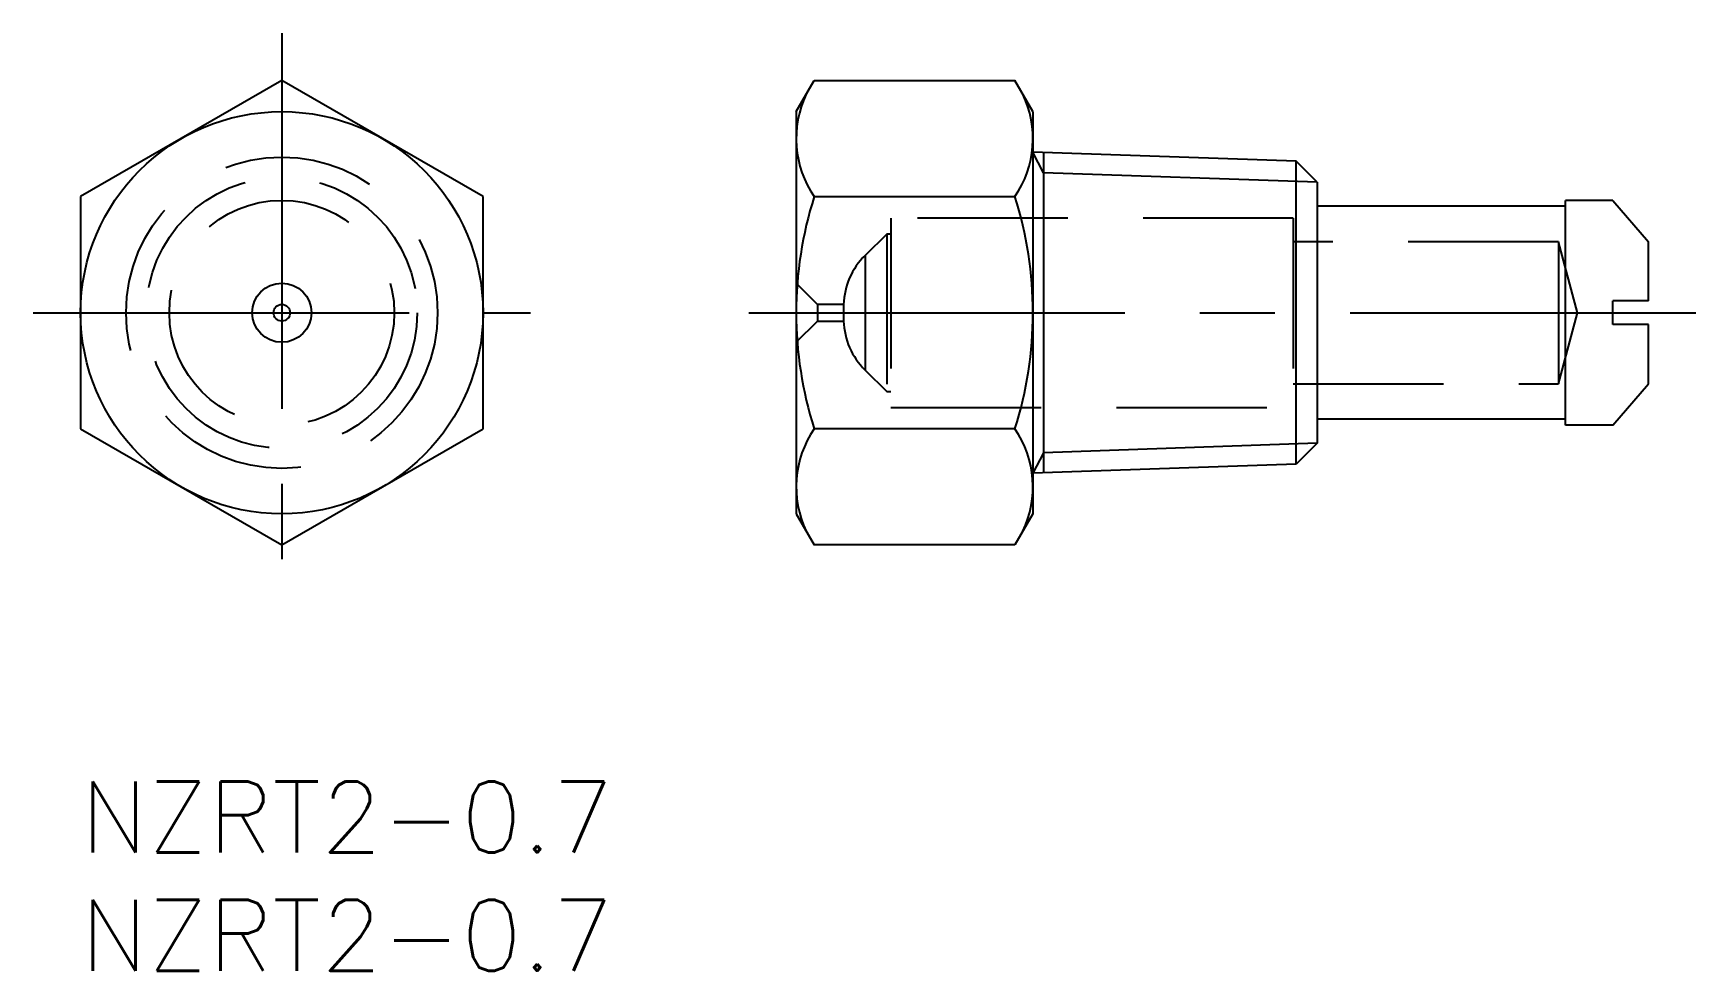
# Model space of a CAD drawing. Extents: x -2 to 68.2, y -8 to 31.6.
import ezdxf

# ---------------------------------------------------------------- set-up
doc = ezdxf.new("R2010")
doc.units = 0
doc.header["$LTSCALE"] = 0.5
doc.linetypes.add('CENTER', pattern=[50.8, 31.75, -6.35, 6.35, -6.35])
doc.linetypes.add('DASHED', pattern=[19.05, 12.7, -6.35])
for name, color, linetype in [('MSM_CENTER', 1, 'CENTER'), ('MSM_CONTINUOUS', 7, 'CONTINUOUS'), ('MSM_DASHED', 4, 'DASHED'), ('MSM_NARROW', 5, 'CONTINUOUS'), ('MSM_PART_NUMBER', 7, 'CONTINUOUS')]:
    doc.layers.add(name, color=color, linetype=linetype)
doc.styles.get("Standard").update_dxf_attribs({"font": 'txt.shx', "height": 3, "bigfont": 'bigfont.shx'})

# ---------------------------------------------------------------- blocks, each defined once
blk = doc.blocks.new('*U3')
at = {"layer": 'MSM_PART_NUMBER'}
blk.add_text('NZRT2-0.7', height=3, dxfattribs=at).set_placement((0, -3))
blk = doc.blocks.new('*U4')
at = {"layer": 'MSM_PART_NUMBER'}
blk.add_text('NZRT2-0.7', height=3, dxfattribs=at).set_placement((0, -8))

msp = doc.modelspace()

# ---------------------------------------------------------------- linework, layer by layer
at = {"layer": 'MSM_CENTER'}
for p, q in [((8.5, 31.63), (8.5, 8)), ((-2, 19.815), (19, 19.815)), ((28.231, 19.815), (68.231, 19.815))]:
    msp.add_line(p, q, dxfattribs=at)
at = {"layer": 'MSM_CONTINUOUS'}
for p, q in [((8.5, 29.63), (0, 24.722)), ((17, 24.722), (8.5, 29.63)), ((30.231, 28.315), (30.99, 29.63)), ((30.99, 29.63), (39.472, 29.63)), ((40.231, 28.315), (39.472, 29.63)), ((30.231, 28.315), (30.231, 11.315)), ((40.231, 28.315), (40.231, 11.315)), ((51.344, 26.215), (40.231, 26.603)), ((40.684, 26.587), (40.684, 13.043)), ((51.344, 13.415), (51.344, 26.215)), ((52.231, 25.328), (51.344, 26.215)), ((52.231, 25.328), (52.231, 14.302)), ((0, 24.722), (0, 14.907)), ((17, 14.907), (17, 24.722)), ((30.99, 24.722), (39.472, 24.722)), ((62.731, 24.315), (52.231, 24.315)), ((64.731, 24.565), (62.731, 24.565)), ((62.731, 15.065), (62.731, 24.565)), ((64.731, 24.565), (66.231, 22.815)), ((66.231, 20.315), (66.231, 22.815)), ((66.231, 20.315), (64.731, 20.315)), ((64.731, 19.315), (64.731, 20.315)), ((66.231, 19.315), (64.731, 19.315)), ((66.231, 16.815), (66.231, 19.315)), ((64.731, 15.065), (66.231, 16.815)), ((0, 14.907), (8.5, 10)), ((8.5, 10), (17, 14.907)), ((39.472, 14.907), (30.99, 14.907)), ((62.731, 15.315), (52.231, 15.315)), ((64.731, 15.065), (62.731, 15.065)), ((52.231, 14.302), (51.344, 13.415)), ((51.344, 13.415), (40.231, 13.027)), ((30.231, 11.315), (30.99, 10)), ((40.231, 11.315), (39.472, 10)), ((39.472, 10), (30.99, 10))]:
    msp.add_line(p, q, dxfattribs=at)
for radius in [8.5, 1.25, 0.35]:
    msp.add_circle((8.5, 19.815), radius, dxfattribs=at)
for centre, radius, start, end in [((34.576, 27.176), 4.345, 154.38425, 214.38425), ((35.886, 27.176), 4.345, 325.61575, 25.61575), ((46.472, 19.815), 16.241, 162.41205, 197.58795), ((23.99, 19.815), 16.241, 342.41205, 17.58795), ((34.576, 12.454), 4.345, 145.61575, 205.61575), ((35.886, 12.454), 4.345, 334.38425, 34.38425)]:
    msp.add_arc(centre, radius, start, end, dxfattribs=at)
at = {"layer": 'MSM_DASHED'}
for p, q in [((51.231, 23.815), (34.231, 23.815)), ((34.231, 23.815), (34.231, 15.815)), ((51.231, 23.815), (51.231, 15.815)), ((34.054, 23.139), (33.139, 22.237)), ((34.231, 23.139), (34.054, 23.139)), ((34.054, 23.139), (34.054, 16.491)), ((62.427, 22.815), (51.231, 22.815)), ((63.231, 19.815), (62.427, 22.815)), ((62.427, 22.815), (62.427, 16.815)), ((33.139, 22.237), (33.139, 17.393)), ((31.131, 20.165), (30.231, 21.065)), ((32.232, 20.165), (31.131, 20.165)), ((31.131, 20.165), (31.131, 19.465)), ((32.232, 20.165), (32.232, 19.465)), ((62.427, 16.815), (63.231, 19.815)), ((30.231, 18.565), (31.131, 19.465)), ((31.131, 19.465), (32.232, 19.465)), ((33.139, 17.393), (34.054, 16.491)), ((34.054, 16.491), (34.231, 16.491)), ((51.231, 16.815), (62.427, 16.815)), ((34.231, 15.815), (51.231, 15.815))]:
    msp.add_line(p, q, dxfattribs=at)
for radius in [6.579, 5.723, 4.75]:
    msp.add_circle((8.5, 19.815), radius, dxfattribs=at)
for centre, start, end in [((35.281, 20.065), 134.59816, 178.12111), ((35.281, 19.565), 181.87889, 225.40184)]:
    msp.add_arc(centre, 3.05, start, end, dxfattribs=at)
at = {"layer": 'MSM_NARROW'}
for p, q in [((40.684, 25.731), (40.231, 26.603)), ((52.231, 25.328), (40.684, 25.731)), ((52.231, 14.302), (40.684, 13.899)), ((40.684, 13.899), (40.231, 13.027))]:
    msp.add_line(p, q, dxfattribs=at)

# ---------------------------------------------------------------- block references
at = {"layer": 'MSM_CONTINUOUS'}
for name in ['*U3', '*U4']:
    msp.add_blockref(name, (0, 0), dxfattribs=at)

doc.saveas('drawing.dxf')
